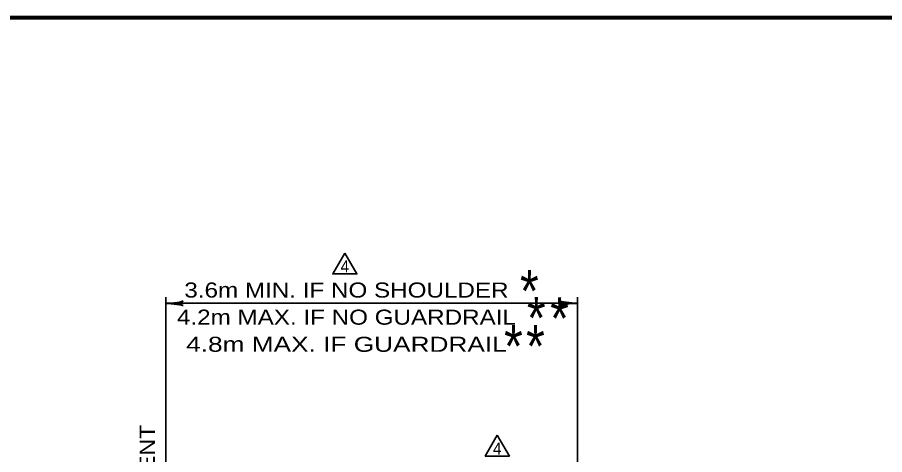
# Model space of a CAD drawing. Extents: x -33 to 823, y -8 to 536.
# Drawn here: x 245.2 to 417.6, y 442.4 to 529.5 of the extents above; entities that cross this region are included whole.
import ezdxf
from ezdxf.enums import TextEntityAlignment as Align

# ---------------------------------------------------------------- set-up
doc = ezdxf.new("R2010")
doc.units = 0
doc.header["$LTSCALE"] = 1.2
doc.layers.add('1', color=7, linetype='Continuous', lineweight=35)

msp = doc.modelspace()

# ---------------------------------------------------------------- linework, layer by layer
at = {"layer": '1'}
for p, q in [((274.652, 377.714), (274.652, 473.714)), ((356.511, 438.164), (356.511, 473.714)), ((274.652, 472.514), (356.511, 472.514))]:
    msp.add_line(p, q, dxfattribs=at)
at = {"layer": '1', "lineweight": 158}
msp.add_lwpolyline([(815.975, 529.452), (24.275, 529.352), (24.375, 3.352)], dxfattribs=at)
at = {"layer": '1'}
for points in [[(310.274, 482.521), (307.874, 478.364), (312.674, 478.364)], [(340.589, 446.249), (338.189, 442.092), (342.989, 442.092)]]:
    msp.add_lwpolyline(points, close=True, dxfattribs=at)
at = {"layer": '1', "lineweight": 40}
for centre, major_axis, ratio, start_param, end_param in [((275.961, 472.846), (-2.143, -0.187), 0.122415, 0.8963533, 3.1415927), ((275.961, 472.846), (-2.143, -0.187), 0.122415, 0.8963533, 3.1415927), ((355.166, 472.768), (2.108, -0.211), 0.07063, 3.1407148, 5.41811), ((275.997, 472.26), (-2.108, 0.211), 0.07063, 3.1407148, 5.41811), ((275.997, 472.26), (-2.108, 0.211), 0.07063, 3.1407148, 5.41811), ((355.202, 472.183), (2.143, 0.187), 0.122415, 0.8963533, 3.1415927)]:
    msp.add_ellipse(centre, major_axis=major_axis, ratio=ratio, start_param=start_param, end_param=end_param, dxfattribs=at)

# ---------------------------------------------------------------- texts
at = {"layer": '1'}
for s, height, width, p in [('4', 2.4, 0.95, (309.429, 478.67)), ('*', 8.4, 0.85, (345.115, 470.767)), ('*', 8.4, 0.85, (346.49, 465.398)), ('*', 8.4, 0.85, (351.114, 465.315)), ('*', 8.4, 0.85, (341.948, 459.781)), ('*', 8.4, 0.85, (346.324, 459.781)), ('4', 2.4, 0.95, (339.744, 442.398))]:
    msp.add_text(s, height=height, dxfattribs=dict(at, width=width)).set_placement(p)
for s, width, p in [('3.6m MIN. IF NO SHOULDER', 1.2, (310.599, 473.658)), ('4.2m MAX. IF NO GUARDRAIL', 1.2, (310.599, 468.258)), ('   4.8m MAX. IF GUARDRAIL   ', 1.3, (310.599, 462.858))]:
    msp.add_text(s, height=3, dxfattribs=dict(at, width=width)).set_placement(p, align=Align.CENTER)
at = {"layer": '1', "width": 1.15}
msp.add_text('EDGE OF PAVEMENT', height=3, rotation=90, dxfattribs=at).set_placement((272.497, 400.916))

doc.saveas('drawing.dxf')
